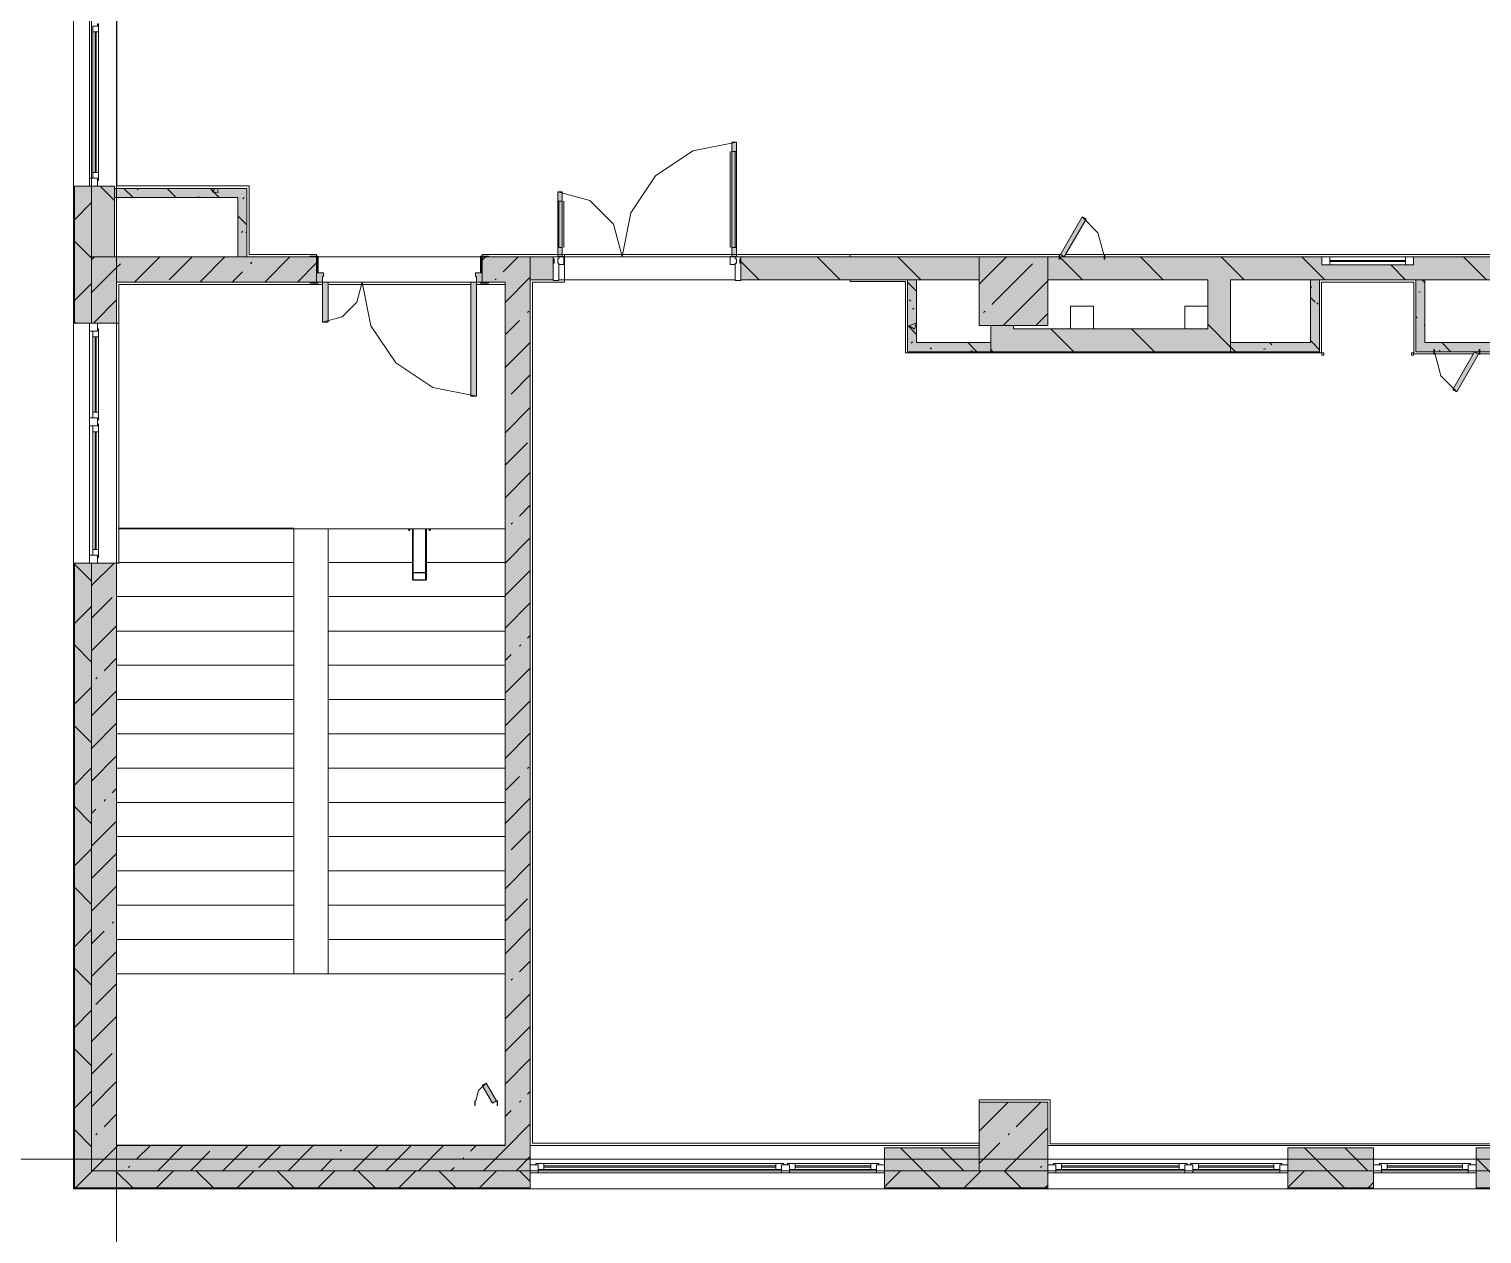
# Model space of a CAD drawing. Header units: millimetres. Extents: x -3817 to 677485, y -22715 to 103890.
# Drawn here: x 23946 to 24046.1, y -19609 to -19526 of the extents above; entities that cross this region are included whole.
import ezdxf

# ---------------------------------------------------------------- set-up
doc = ezdxf.new("R2010")
doc.units = ezdxf.units.MM
doc.layers.add('PDF _Геометрия', color=7, linetype='Continuous', true_color=0x1d1d1d)
doc.layers.add('PDF _Сплошная заливка', color=7, linetype='Continuous', true_color=0xffffff)

msp = doc.modelspace()

# ---------------------------------------------------------------- hatches: boundary and pattern name
at = {"layer": 'PDF _Сплошная заливка', "transparency": 33554559}
h = msp.add_hatch(color=256, dxfattribs=at)
h.paths.add_polyline_path([(23949.13, -19604.66), (23950.31, -19604.66), (23950.31, -19562.77), (23949.13, -19562.77), (23949.13, -19584.37)], flags=0)
h.paths.add_polyline_path([(23950.31, -19546.24), (23950.31, -19536.79), (23949.13, -19536.79), (23949.13, -19546.24)], flags=0)
h.paths.add_polyline_path([(23950.31, -19518.68), (23950.31, -19507.66), (23949.13, -19507.66), (23949.13, -19518.68)], flags=0)
h.paths.add_polyline_path([(23950.31, -19500.57), (23950.31, -19485.19), (23949.13, -19485.19), (23949.13, -19500.57)], flags=0)
h = msp.add_hatch(color=256, dxfattribs=at)
h.paths.add_polyline_path([(23951.19, -19541.67), (23951.89, -19541.67), (23951.89, -19536.79), (23950.31, -19536.79), (23950.31, -19541.67)], flags=0)
h.paths.add_polyline_path([(23951.19, -19518.68), (23951.89, -19518.68), (23951.89, -19518.05), (23950.31, -19518.05), (23950.31, -19518.68)], flags=0)
h.paths.add_polyline_path([(23951.19, -19514.11), (23951.89, -19514.11), (23951.89, -19507.66), (23950.31, -19507.66), (23950.31, -19514.11)], flags=0)
h.paths.add_polyline_path([(23950.31, -19500.57), (23951.89, -19500.57), (23951.89, -19488.29), (23950.31, -19488.29), (23950.31, -19496.32)], flags=0)
for points in [[(23960.39, -19537.58), (23961.02, -19537.58), (23961.02, -19536.95), (23951.89, -19536.95), (23951.89, -19537.58), (23958.53, -19537.58)], [(24027.24, -19548.21), (24027.24, -19546.63), (24013.85, -19546.63), (24013.85, -19548.21), (24024.6, -19548.21)], [(24031.94, -19548.21), (24034.95, -19548.21), (24034.95, -19547.58), (24028.81, -19547.58), (24028.81, -19548.21)], [(24048.89, -19548.21), (24048.89, -19547.58), (24042.2, -19547.58), (24042.2, -19548.21), (24046.62, -19548.21)], [(24013.59, -19604.66), (24016.21, -19604.66), (24016.21, -19599.94), (24011.49, -19599.94), (24011.49, -19604.66)]]:
    msp.add_hatch(color=256, dxfattribs=at).paths.add_polyline_path(points)
at = {"layer": 'PDF _Сплошная заливка', "true_color": 0xe2e2e2, "transparency": 33554559}
for points in [[(24017.35, -19541.66), (24018.85, -19539.07), (24018.58, -19538.91), (24017.08, -19541.51), (24017.26, -19541.61)], [(23976.45, -19551.28), (23976.85, -19551.28), (23976.85, -19543.4), (23976.45, -19543.4), (23976.45, -19549.15)]]:
    msp.add_hatch(color=254, dxfattribs=at).paths.add_polyline_path(points)
at = {"layer": 'PDF _Сплошная заливка', "transparency": 33554559}
h = msp.add_hatch(color=256, dxfattribs=at)
h.paths.add_polyline_path([(23950.31, -19604.66), (23952.04, -19604.66), (23952.04, -19562.77), (23950.31, -19562.77), (23950.31, -19584.37)], flags=0)
h.paths.add_polyline_path([(23950.31, -19546.24), (23952.04, -19546.24), (23952.04, -19541.67), (23950.31, -19541.67), (23950.31, -19544.75)], flags=0)
h = msp.add_hatch(color=256, dxfattribs=at)
h.paths.add_polyline_path([(23977.67, -19543.4), (23978.81, -19543.4), (23978.81, -19541.67), (23977.24, -19541.67), (23977.24, -19543.4)], flags=0)
h.paths.add_polyline_path([(23965.39, -19543.4), (23965.82, -19543.4), (23965.82, -19541.67), (23952.04, -19541.67), (23952.04, -19543.4), (23958.53, -19543.4)], flags=0)
h = msp.add_hatch(color=256, dxfattribs=at)
h.paths.add_polyline_path([(24082.35, -19543.25), (24082.35, -19541.67), (24070.98, -19541.67), (24070.98, -19543.25), (24078.81, -19543.25)], flags=0)
h.paths.add_polyline_path([(24042.2, -19543.25), (24046.92, -19543.25), (24046.92, -19541.67), (24041.41, -19541.67), (24041.41, -19542.22), (24035.11, -19542.22), (24035.11, -19541.67), (24016.21, -19541.67), (24016.21, -19543.25), (24041.57, -19543.25)], flags=0)
h.paths.add_polyline_path([(23995.07, -19543.25), (24011.49, -19543.25), (24011.49, -19541.67), (23995.07, -19541.67)], flags=0)
h.paths.add_polyline_path([(24058.03, -19543.25), (24058.03, -19541.67), (24051.65, -19541.67), (24051.65, -19543.25), (24053.96, -19543.25)], flags=0)
h.paths.add_polyline_path([(23982.12, -19543.25), (23982.12, -19541.67), (23980.55, -19541.67), (23980.55, -19543.25)], flags=0)
at = {"layer": 'PDF _Сплошная заливка', "true_color": 0xe2e2e2, "transparency": 33554559}
h = msp.add_hatch(color=254, dxfattribs=at)
h.paths.add_polyline_path([(23965.82, -19543.4), (23966.22, -19543.4), (23966.3, -19542.77), (23965.82, -19542.77)], flags=0)
h.paths.add_polyline_path([(23976.85, -19543.4), (23977.24, -19543.4), (23977.24, -19542.77), (23976.77, -19542.77), (23976.85, -19543.01)], flags=0)
at = {"layer": 'PDF _Сплошная заливка', "transparency": 33554559}
h = msp.add_hatch(color=256, dxfattribs=at)
h.paths.add_polyline_path([(24217.86, -19604.66), (24217.86, -19603.09), (24215.81, -19603.09), (24215.81, -19604.66)], flags=0)
h.paths.add_polyline_path([(24204, -19604.66), (24204, -19603.09), (24196.13, -19603.09), (24196.13, -19604.66), (24200.77, -19604.66)], flags=0)
h.paths.add_polyline_path([(24237.47, -19604.66), (24243.21, -19604.66), (24243.21, -19603.09), (24234.4, -19603.09), (24234.4, -19604.66)], flags=0)
h.paths.add_polyline_path([(24123.69, -19604.66), (24123.69, -19603.09), (24121.33, -19603.09), (24121.33, -19604.66)], flags=0)
h.paths.add_polyline_path([(24129.99, -19604.66), (24129.99, -19603.09), (24128.42, -19603.09), (24128.42, -19604.66)], flags=0)
h.paths.add_polyline_path([(24146.52, -19604.66), (24151.49, -19604.66), (24151.49, -19603.09), (24146.52, -19603.09)], flags=0)
h.paths.add_polyline_path([(24105.34, -19604.66), (24114.24, -19604.66), (24114.24, -19603.09), (24103.61, -19603.09), (24103.61, -19604.66)], flags=0)
h.paths.add_polyline_path([(24158.1, -19604.66), (24159.12, -19604.66), (24159.12, -19603.09), (24158.1, -19603.09), (24158.1, -19604.51)], flags=0)
h.paths.add_polyline_path([(24189.05, -19604.66), (24189.05, -19603.09), (24186.84, -19603.09), (24186.84, -19604.66)], flags=0)
h.paths.add_polyline_path([(24081.17, -19604.66), (24087.08, -19604.66), (24087.08, -19603.09), (24081.17, -19603.09)], flags=0)
h.paths.add_polyline_path([(24038.65, -19604.66), (24038.65, -19603.09), (24032.75, -19603.09), (24032.75, -19604.66)], flags=0)
h.paths.add_polyline_path([(24046.92, -19604.66), (24046.92, -19603.09), (24045.74, -19603.09), (24045.74, -19604.66), (24046.62, -19604.66)], flags=0)
h.paths.add_polyline_path([(24068.18, -19604.66), (24074.09, -19604.66), (24074.09, -19603.09), (24068.18, -19603.09)], flags=0)
h.paths.add_polyline_path([(24009.92, -19604.66), (24011.49, -19604.66), (24011.49, -19603.09), (24004.96, -19603.09), (24004.96, -19604.66)], flags=0)
h = msp.add_hatch(color=256, dxfattribs=at)
h.paths.add_polyline_path([(24234.4, -19605.84), (24243.21, -19605.84), (24243.21, -19604.66), (24234.4, -19604.66)], flags=0)
h.paths.add_polyline_path([(24252.82, -19605.84), (24252.82, -19604.66), (24250.3, -19604.66), (24250.3, -19605.84), (24252.15, -19605.84)], flags=0)
h.paths.add_polyline_path([(24159.12, -19605.84), (24159.12, -19604.66), (24146.52, -19604.66), (24146.52, -19605.84), (24149.39, -19605.84)], flags=0)
h.paths.add_polyline_path([(24180.22, -19605.84), (24189.05, -19605.84), (24189.05, -19604.66), (24180.22, -19604.66)], flags=0)
h.paths.add_polyline_path([(24127.36, -19605.84), (24129.99, -19605.84), (24129.99, -19604.66), (24121.33, -19604.66), (24121.33, -19605.84)], flags=0)
h.paths.add_polyline_path([(24196.13, -19605.84), (24204, -19605.84), (24204, -19604.66), (24196.13, -19604.66)], flags=0)
h.paths.add_polyline_path([(24215.81, -19605.84), (24217.86, -19605.84), (24217.86, -19604.66), (24211.09, -19604.66), (24211.09, -19605.84), (24215.45, -19605.84)], flags=0)
h.paths.add_polyline_path([(24087.08, -19605.84), (24087.08, -19604.66), (24081.17, -19604.66), (24081.17, -19605.84), (24083.32, -19605.84)], flags=0)
h.paths.add_polyline_path([(24051.65, -19605.84), (24051.65, -19604.66), (24045.74, -19604.66), (24045.74, -19605.84), (24046.62, -19605.84)], flags=0)
h.paths.add_polyline_path([(24114.24, -19605.84), (24114.24, -19604.66), (24103.61, -19604.66), (24103.61, -19605.84), (24105.34, -19605.84)], flags=0)
h.paths.add_polyline_path([(24068.18, -19605.84), (24074.09, -19605.84), (24074.09, -19604.66), (24068.18, -19604.66)], flags=0)
h.paths.add_polyline_path([(24038.65, -19605.84), (24038.65, -19604.66), (24032.75, -19604.66), (24032.75, -19605.84)], flags=0)
h.paths.add_polyline_path([(23980.55, -19605.84), (23980.55, -19604.66), (23949.13, -19604.66), (23949.13, -19605.84), (23973.21, -19605.84)], flags=0)
h.paths.add_polyline_path([(24009.92, -19605.84), (24016.21, -19605.84), (24016.21, -19604.66), (24004.96, -19604.66), (24004.96, -19605.84)], flags=0)

# ---------------------------------------------------------------- linework, layer by layer
at = {"layer": 'PDF _Геометрия', "color": 253, "lineweight": 9, "true_color": 0xaaaaaa}
for points in [[(23952.04, -19623.26), (23952.04, -19553.22), (23952.04, -19552.82), (23952.04, -19482.77)], [(24064.41, -19518.05), (24053.23, -19518.05), (24053.23, -19518.21), (23952.05, -19518.21), (23952.05, -19536.78), (23961.18, -19536.78), (23961.18, -19541.51), (23965.82, -19541.51), (23961.18, -19541.51), (23961.18, -19536.78), (23952.05, -19536.78), (23952.05, -19518.21)], [(23982.51, -19542.19), (23982.87, -19542.19), (23982.87, -19541.64), (23982.44, -19541.64), (23982.44, -19537.19), (23984.66, -19537.79), (23986.29, -19539.41), (23986.88, -19541.64), (23987.48, -19538.63), (23989.19, -19536.07), (23991.75, -19534.36), (23994.76, -19533.77), (23994.76, -19541.64), (23994.33, -19541.64), (23994.33, -19542.19), (23994.68, -19542.19)], [(23994.33, -19534.4), (23994.33, -19541.01)], [(23994.76, -19534.4), (23994.44, -19534.4)], [(23994.68, -19534.4), (23994.68, -19541.01)], [(23982.44, -19537.82), (23982.75, -19537.82)], [(23982.51, -19537.82), (23982.51, -19541.01)], [(23982.86, -19537.82), (23982.86, -19541.01)], [(24020.07, -19541.51), (24019.67, -19540.01), (24018.58, -19538.91)], [(23965.82, -19541.61), (23965.82, -19541.51), (23965.82, -19541.61)], [(23982.44, -19541.51), (23977.24, -19541.51), (23977.24, -19541.61), (23977.24, -19541.51), (24017.09, -19541.51), (24002.59, -19541.51), (24002.59, -19541.67), (24002.59, -19541.51), (23982.91, -19541.51), (23982.91, -19543.4), (23982.91, -19543.25)], [(23982.44, -19541.01), (23982.75, -19541.01)], [(23982.91, -19541.67), (23982.91, -19541.51), (23982.75, -19541.51)], [(23994.76, -19541.01), (23994.44, -19541.01)], [(24070.62, -19541.63), (24070.62, -19541.51), (24058.02, -19541.51), (24017.44, -19541.51), (24159.16, -19541.51), (24141.09, -19541.51)], [(23982.44, -19541.8), (23982.44, -19542.11)], [(23994.76, -19541.8), (23994.76, -19542.11)], [(23966.22, -19543.57), (23952.2, -19543.57), (23952.2, -19560.41), (23978.81, -19560.41), (23978.81, -19543.57), (23976.85, -19543.57)], [(23976.85, -19551.28), (23973.83, -19550.68), (23971.28, -19548.97), (23969.57, -19546.42), (23968.97, -19543.4), (23968.6, -19544.78), (23967.59, -19545.79), (23966.22, -19546.16)], [(23976.45, -19543.4), (23966.61, -19543.4), (23976.85, -19543.4)], [(23976.45, -19543.57), (23966.61, -19543.57)], [(24011.49, -19602.77), (23980.7, -19602.77), (23980.7, -19543.4), (23982.91, -19543.4), (23980.7, -19543.4), (23980.7, -19602.77), (24011.49, -19602.77), (24011.49, -19599.77), (24016.37, -19599.77), (24016.37, -19602.81), (24046.92, -19602.81), (24046.92, -19599.81), (24048.73, -19599.81), (24048.73, -19548.36), (24045.88, -19548.36), (24048.73, -19548.36), (24048.73, -19599.81), (24046.92, -19599.81), (24046.92, -19599.94)], [(23950.72, -19562.77), (23950.72, -19562.22), (23950.72, -19562.77), (23952.2, -19562.77), (23952.2, -19546.24), (23950.72, -19546.24)], [(23950.72, -19546.79), (23950.72, -19546.24), (23950.72, -19546.79)], [(23952.04, -19546.24), (23952.2, -19546.24), (23952.2, -19562.77)], [(24042.91, -19548.37), (24043.31, -19549.87), (24044.4, -19550.96)], [(23964.25, -19560.41), (23971.97, -19560.41), (23952.2, -19560.41), (23978.81, -19560.41), (23973.86, -19560.41), (23978.81, -19560.41)], [(23976.8, -19599.85), (23976.99, -19599.14), (23977.51, -19598.62)], [(24046.92, -19602.81), (24016.37, -19602.81), (24016.37, -19599.77), (24011.49, -19599.77), (24011.49, -19599.94)], [(23915.78, -19603.87), (24014.2, -19603.87), (24054.82, -19603.87)]]:
    msp.add_lwpolyline(points, dxfattribs=at)
at = {"layer": 'PDF _Геометрия', "color": 7, "lineweight": 9}
for points in [[(23949.07, -19518.68), (23950.31, -19518.68), (23950.31, -19536.79), (23949.07, -19536.79)], [(23952.04, -19518.05), (23952.04, -19518.21), (23952.04, -19518.21), (23952.04, -19536.79), (23952.04, -19536.95)], [(23950.8, -19536.4), (23950.8, -19525.61), (23950.72, -19525.61), (23950.72, -19525.77), (23950.41, -19525.77), (23950.41, -19536.24), (23950.72, -19536.24), (23950.72, -19536.4)], [(23949.07, -19526.55), (23949.07, -19530.49)], [(23950.17, -19536.24), (23950.72, -19536.24), (23950.72, -19536.79), (23950.17, -19536.79)], [(23950.31, -19536.79), (23949.07, -19536.79), (23949.07, -19546.24), (23950.31, -19546.24), (23950.31, -19541.67)], [(23980.55, -19543.25), (23982.12, -19543.25), (23982.12, -19541.67), (23980.55, -19541.67)], [(23982.44, -19541.8), (23982.51, -19541.8), (23982.51, -19541.66), (23982.12, -19541.66), (23982.12, -19541.8), (23982.2, -19541.8), (23982.2, -19542.11), (23982.12, -19542.11), (23982.12, -19543.29), (23982.51, -19543.29), (23982.51, -19542.11), (23982.44, -19542.11)], [(23994.99, -19542.11), (23994.99, -19541.8), (23995.07, -19541.8), (23995.07, -19541.66), (23994.68, -19541.66), (23994.68, -19541.8), (23994.76, -19541.8), (23994.76, -19542.11), (23994.68, -19542.11), (23994.68, -19543.29), (23995.07, -19543.29), (23995.07, -19542.11)], [(24016.21, -19541.67), (24011.49, -19541.67), (24011.49, -19546.39), (24016.21, -19546.39)], [(24035.66, -19541.67), (24035.66, -19542.22), (24035.11, -19542.22), (24035.11, -19541.67)], [(24041.41, -19541.67), (24041.41, -19542.22), (24040.86, -19542.22), (24040.86, -19541.67)], [(24034.32, -19547.58), (24028.81, -19547.58), (24028.81, -19543.25), (24034.32, -19543.25)], [(23949.07, -19546.24), (23949.07, -19550.17)], [(23950.17, -19546.24), (23950.72, -19546.24), (23950.72, -19546.79), (23950.17, -19546.79)], [(23950.8, -19552.93), (23950.8, -19546.63), (23950.72, -19546.63), (23950.72, -19546.79), (23950.41, -19546.79), (23950.41, -19552.77), (23950.72, -19552.77), (23950.72, -19552.93)], [(24035.25, -19548.29), (24035.1, -19548.29), (24035.1, -19548.45), (24035.25, -19548.45)], [(24041.42, -19548.29), (24041.27, -19548.29), (24041.27, -19548.45), (24041.42, -19548.45)], [(23949.07, -19552.54), (23949.07, -19556.47)], [(23950.17, -19552.77), (23950.72, -19552.77), (23950.72, -19553.32), (23950.17, -19553.32)], [(23950.8, -19562.38), (23950.8, -19553.17), (23950.72, -19553.17), (23950.72, -19553.32), (23950.41, -19553.32), (23950.41, -19562.22), (23950.72, -19562.22), (23950.72, -19562.38)], [(23980.55, -19604.66), (23950.31, -19604.66), (23950.31, -19562.77), (23949.07, -19562.77), (23949.07, -19604.66), (23949.07, -19605.86), (23949.07, -19605.9), (23980.55, -19605.9)], [(23950.17, -19562.22), (23950.72, -19562.22), (23950.72, -19562.77), (23950.17, -19562.77)], [(23964.25, -19562.73), (23952.2, -19562.73)], [(23966.61, -19562.73), (23972.51, -19562.73)], [(23973.34, -19563.92), (23973.34, -19563.92), (23973.34, -19563.46), (23973.34, -19563.46), (23973.34, -19563.45), (23973.33, -19563.45), (23973.33, -19563.45), (23973.33, -19563.45), (23973.32, -19563.44), (23973.32, -19563.44), (23972.51, -19563.44), (23972.51, -19563.44), (23972.5, -19563.45), (23972.5, -19563.45), (23972.49, -19563.45), (23972.49, -19563.45), (23972.49, -19563.46), (23972.49, -19563.46), (23972.49, -19563.92), (23972.49, -19563.92), (23972.49, -19563.92), (23972.49, -19563.92), (23972.5, -19563.93), (23972.5, -19563.93), (23972.51, -19563.93), (23972.51, -19563.93), (23973.32, -19563.93), (23973.32, -19563.93), (23973.33, -19563.93), (23973.33, -19563.93), (23973.33, -19563.92), (23973.34, -19563.92)], [(23964.25, -19565.09), (23952.04, -19565.09)], [(23966.61, -19565.09), (23978.81, -19565.09)], [(23964.25, -19567.46), (23952.04, -19567.46)], [(23966.61, -19567.46), (23978.81, -19567.46)], [(23964.25, -19569.82), (23952.04, -19569.82)], [(23966.61, -19569.82), (23978.81, -19569.82)], [(23964.25, -19572.18), (23952.04, -19572.18)], [(23966.61, -19572.18), (23978.81, -19572.18)], [(23964.25, -19574.54), (23952.04, -19574.54)], [(23966.61, -19574.54), (23978.81, -19574.54)], [(23964.25, -19576.91), (23952.04, -19576.91)], [(23966.61, -19576.91), (23978.81, -19576.91)], [(23964.25, -19579.27), (23952.04, -19579.27)], [(23966.61, -19579.27), (23978.81, -19579.27)], [(23964.25, -19581.63), (23952.04, -19581.63)], [(23966.61, -19581.63), (23978.81, -19581.63)], [(23964.25, -19583.99), (23952.04, -19583.99)], [(23966.61, -19583.99), (23978.81, -19583.99)], [(23964.25, -19586.35), (23952.04, -19586.35)], [(23966.61, -19586.35), (23978.81, -19586.35)], [(23964.25, -19588.72), (23952.04, -19588.72)], [(24016.21, -19604.66), (24016.21, -19599.94), (24011.49, -19599.94), (24011.49, -19603.09), (24011.49, -19604.66)], [(24011.49, -19603.09), (24004.96, -19603.09), (24004.96, -19604.66), (24011.49, -19604.66)], [(24038.65, -19604.66), (24038.65, -19603.09), (24032.75, -19603.09), (24032.75, -19604.66)], [(24046.92, -19603.09), (24045.74, -19603.09), (24045.74, -19604.66), (24046.92, -19604.66)], [(23980.55, -19604.8), (23980.55, -19604.25), (23981.1, -19604.25), (23981.1, -19604.8)], [(23980.55, -19605.9), (23980.55, -19604.66), (24004.96, -19604.66), (24004.96, -19605.9)], [(23998.03, -19604.17), (23980.94, -19604.17), (23980.94, -19604.25), (23981.1, -19604.25), (23981.1, -19604.57), (23997.87, -19604.57), (23997.87, -19604.25), (23998.03, -19604.25)], [(23997.87, -19604.8), (23997.87, -19604.25), (23998.42, -19604.25), (23998.42, -19604.8)], [(24004.56, -19604.17), (23998.26, -19604.17), (23998.26, -19604.25), (23998.42, -19604.25), (23998.42, -19604.57), (24004.4, -19604.57), (24004.4, -19604.25), (24004.56, -19604.25)], [(24004.4, -19604.8), (24004.4, -19604.25), (24004.96, -19604.25), (24004.96, -19604.8)], [(24004.96, -19604.66), (24004.96, -19605.9), (24016.21, -19605.9), (24016.21, -19604.66), (24011.49, -19604.66)], [(24016.21, -19604.8), (24016.21, -19604.25), (24016.76, -19604.25), (24016.76, -19604.8)], [(24025.82, -19604.17), (24016.61, -19604.17), (24016.61, -19604.25), (24016.76, -19604.25), (24016.76, -19604.57), (24025.66, -19604.57), (24025.66, -19604.25), (24025.82, -19604.25)], [(24025.66, -19604.8), (24025.66, -19604.25), (24026.21, -19604.25), (24026.21, -19604.8)], [(24032.35, -19604.17), (24026.05, -19604.17), (24026.05, -19604.25), (24026.21, -19604.25), (24026.21, -19604.57), (24032.2, -19604.57), (24032.2, -19604.25), (24032.35, -19604.25)], [(24032.2, -19604.8), (24032.2, -19604.25), (24032.75, -19604.25), (24032.75, -19604.8)], [(24032.75, -19604.66), (24032.75, -19605.9), (24038.65, -19605.9), (24038.65, -19604.66)], [(24038.65, -19604.8), (24038.65, -19604.25), (24039.21, -19604.25), (24039.21, -19604.8)], [(24038.65, -19605.9), (24038.65, -19604.66), (24045.74, -19604.66), (24045.74, -19605.9)], [(24045.35, -19604.17), (24039.05, -19604.17), (24039.05, -19604.25), (24039.21, -19604.25), (24039.21, -19604.57), (24045.19, -19604.57), (24045.19, -19604.25), (24045.35, -19604.25)], [(24045.19, -19604.8), (24045.19, -19604.25), (24045.74, -19604.25), (24045.74, -19604.8)], [(24045.74, -19604.66), (24045.74, -19605.9), (24051.65, -19605.9), (24051.65, -19604.66), (24046.92, -19604.66)], [(23980.55, -19605.9), (23982.91, -19605.9)], [(23993.54, -19605.9), (23997.48, -19605.9)], [(23999.84, -19605.9), (24003.77, -19605.9)], [(24016.21, -19605.9), (24020.94, -19605.9)], [(24023.3, -19605.9), (24027.24, -19605.9)], [(24029.6, -19605.9), (24033.54, -19605.9)]]:
    msp.add_lwpolyline(points, close=True, dxfattribs=at)
for points in [[(23950.17, -19518.68), (23950.17, -19536.79)], [(23950.31, -19536.79), (23950.31, -19518.68)], [(23950.8, -19525.61), (23950.8, -19536.4)], [(23950.8, -19526.16), (23950.41, -19526.16)], [(23950.56, -19535.84), (23950.56, -19526.16)], [(23950.64, -19526.16), (23950.64, -19535.84)], [(23949.07, -19532.85), (23949.07, -19536.79), (23949.07, -19532.85)], [(23950.8, -19535.84), (23950.41, -19535.84)], [(23950.72, -19536.79), (23950.72, -19536.24)], [(23949.11, -19536.79), (23949.11, -19546.24)], [(23949.13, -19536.79), (23949.13, -19546.24)], [(23961.02, -19541.67), (23961.02, -19537.58), (23961.02, -19536.95), (23951.89, -19536.95), (23951.89, -19536.79), (23950.31, -19536.79), (23950.31, -19541.67), (23951.89, -19541.67), (23951.89, -19537.58), (23960.39, -19537.58), (23960.39, -19541.67), (23961.02, -19541.67), (23965.39, -19541.67)], [(23951.89, -19537.77), (23950.9, -19536.79)], [(23951.89, -19536.95), (23951.89, -19537.58)], [(23952.04, -19540.34), (23952.04, -19537.58), (23952.04, -19541.67)], [(23949.13, -19539.11), (23950.31, -19537.93)], [(23950.31, -19541.76), (23949.13, -19540.58)], [(23950.31, -19541.88), (23950.52, -19541.67)], [(23960.39, -19541.67), (23952.04, -19541.67), (23951.89, -19541.67), (23950.31, -19541.67), (23950.31, -19546.24)], [(23953.28, -19543.4), (23955.01, -19541.67)], [(23955.67, -19543.26), (23957.26, -19541.67)], [(23957.77, -19543.4), (23959.5, -19541.67)], [(23962.26, -19543.4), (23963.99, -19541.67)], [(23965.82, -19543.4), (23965.82, -19541.67)], [(23965.94, -19541.67), (23977.12, -19541.67)], [(23977.24, -19541.89), (23977.46, -19541.67)], [(23977.24, -19541.67), (23977.24, -19543.4)], [(23980.55, -19541.67), (23978.81, -19541.67), (23977.67, -19541.67)], [(23978.68, -19542.7), (23978.81, -19542.56), (23979.71, -19541.67)], [(23982.12, -19542.11), (23982.12, -19541.67)], [(23982.51, -19541.67), (23994.7, -19541.67)], [(24051.65, -19543.25), (24058.03, -19543.25), (24058.03, -19541.67), (24020.15, -19541.67), (24017, -19541.67), (23995.07, -19541.67), (23995.07, -19543.25), (24006.54, -19543.25), (24006.54, -19548.21), (24007.17, -19548.21), (24012.28, -19548.21), (24012.28, -19547.58)], [(23995.07, -19541.67), (23995.07, -19542.11)], [(24001.9, -19543.25), (24000.33, -19541.67)], [(24007.47, -19543.25), (24005.89, -19541.67)], [(24011.49, -19543.56), (24013.38, -19541.67)], [(24018.6, -19543.25), (24017.03, -19541.67)], [(24024.17, -19543.25), (24022.6, -19541.67)], [(24029.74, -19543.25), (24028.16, -19541.67)], [(24035.31, -19543.25), (24033.73, -19541.67)], [(24041.41, -19541.67), (24035.11, -19541.67)], [(24046.44, -19543.25), (24044.87, -19541.67)], [(23950.31, -19544.12), (23952.04, -19542.39), (23952.3, -19542.14)], [(23960.01, -19543.4), (23960.72, -19542.7)], [(23961.28, -19542.14), (23961.37, -19542.04)], [(23964.5, -19543.4), (23965.82, -19542.08)], [(23996.33, -19543.25), (23995.07, -19541.99)], [(24012.35, -19544.94), (24015.16, -19542.14)], [(24035.11, -19542.22), (24041.41, -19542.22)], [(24040.86, -19541.91), (24035.66, -19541.91)], [(24040.86, -19541.99), (24035.66, -19541.99)], [(24040.87, -19543.25), (24039.85, -19542.22)], [(23965.39, -19543.4), (23952.04, -19543.4), (23952.04, -19546.24), (23950.31, -19546.24), (23949.07, -19546.24), (23949.07, -19562.77), (23950.31, -19562.77), (23952.04, -19562.77), (23952.04, -19602.93), (23978.81, -19602.93), (23978.81, -19543.4), (23977.67, -19543.4)], [(23949.13, -19544.68), (23950.31, -19543.5)], [(23950.72, -19562.22), (23950.72, -19562.77), (23950.31, -19562.77), (23950.31, -19604.66), (23952.04, -19604.66), (23978.81, -19604.66), (23980.55, -19604.66), (23980.55, -19543.25)], [(23976.85, -19543.4), (23966.61, -19543.4)], [(23978.12, -19543.26), (23978.21, -19543.17)], [(23978.81, -19544.81), (23980.55, -19543.07)], [(23994.68, -19543.25), (23982.5, -19543.25)], [(24007.17, -19543.25), (24006.54, -19543.25)], [(24012.28, -19546.39), (24012.28, -19547.58), (24007.17, -19547.58), (24007.17, -19543.25), (24011.49, -19543.25)], [(24013.15, -19546.39), (24016.21, -19543.33)], [(24016.21, -19543.25), (24017, -19543.25), (24020.15, -19543.25), (24027.24, -19543.25), (24027.24, -19546.63), (24013.85, -19546.63), (24013.85, -19546.39)], [(24028.81, -19547.58), (24028.81, -19548.21), (24034.95, -19548.21), (24034.95, -19547.58), (24034.95, -19543.25), (24041.57, -19543.25), (24041.57, -19548.21), (24042.2, -19548.21), (24048.89, -19548.21), (24048.89, -19547.58)], [(24034.95, -19543.25), (24034.32, -19543.25)], [(24042.2, -19543.25), (24041.57, -19543.25)], [(24048.89, -19546.39), (24048.89, -19547.58), (24042.2, -19547.58), (24042.2, -19543.25), (24046.92, -19543.25)], [(23950.44, -19546.24), (23952.04, -19544.64)], [(23980.36, -19545.5), (23980.46, -19545.41)], [(24011.79, -19545.5), (24011.89, -19545.41)], [(24015.39, -19546.39), (24016.21, -19545.57)], [(24017.79, -19546.63), (24019.36, -19546.63), (24019.36, -19545.06)], [(23949.22, -19546.24), (23949.13, -19546.15)], [(23950.17, -19546.24), (23950.17, -19562.77)], [(23950.72, -19546.79), (23950.72, -19546.24)], [(23950.8, -19546.63), (23950.8, -19552.93)], [(23978.81, -19547.05), (23979.8, -19546.06)], [(24018, -19548.21), (24016.42, -19546.63)], [(24023.56, -19548.21), (24021.99, -19546.63)], [(24028.81, -19547.89), (24027.24, -19546.31)], [(23950.8, -19547.18), (23950.41, -19547.18)], [(23950.56, -19552.38), (23950.56, -19547.18)], [(23950.64, -19547.18), (23950.64, -19552.38)], [(23978.81, -19549.3), (23980.55, -19547.56)], [(24012.43, -19548.21), (24012.28, -19548.05)], [(24012.28, -19548.21), (24013.85, -19548.21), (24027.24, -19548.21), (24028.81, -19548.21), (24028.03, -19548.21)], [(23979.24, -19551.12), (23980.55, -19549.81)], [(23950.8, -19552.38), (23950.41, -19552.38)], [(23950.72, -19553.32), (23950.72, -19552.77)], [(23978.81, -19553.79), (23980.55, -19552.05)], [(23950.8, -19553.72), (23950.41, -19553.72)], [(23950.56, -19561.83), (23950.56, -19553.72)], [(23950.64, -19553.72), (23950.64, -19561.83)], [(23950.8, -19553.17), (23950.8, -19562.38)], [(23978.81, -19556.03), (23980.36, -19554.48)], [(23978.81, -19558.28), (23980.55, -19556.54)], [(23979.8, -19559.53), (23980.55, -19558.79)], [(23949.07, -19558.84), (23949.07, -19562.77), (23949.07, -19558.84)], [(23964.25, -19560.41), (23964.25, -19562.73), (23964.25, -19565.09), (23964.25, -19567.46), (23964.25, -19569.82), (23964.25, -19572.18), (23964.25, -19574.54), (23964.25, -19576.91), (23964.25, -19579.27), (23964.25, -19581.63), (23964.25, -19583.99), (23964.25, -19586.35), (23964.25, -19588.72), (23964.25, -19591.08), (23952.04, -19591.08), (23952.04, -19588.72), (23952.04, -19586.35), (23952.04, -19583.99), (23952.04, -19581.63), (23952.04, -19579.27), (23952.04, -19576.91), (23952.04, -19574.54), (23952.04, -19572.18), (23952.04, -19569.82), (23952.04, -19567.46), (23952.04, -19565.09), (23952.04, -19562.77), (23952.04, -19565.92)], [(23966.61, -19560.41), (23966.61, -19562.73), (23966.61, -19565.09), (23966.61, -19567.46), (23966.61, -19569.82), (23966.61, -19572.18), (23966.61, -19574.54), (23966.61, -19576.91), (23966.61, -19579.27), (23966.61, -19581.63), (23966.61, -19583.99), (23966.61, -19586.35), (23966.61, -19588.72), (23966.61, -19591.08), (23964.25, -19591.08), (23952.04, -19591.08), (23952.04, -19602.89), (23978.81, -19602.89), (23978.81, -19591.08), (23966.61, -19591.08), (23978.81, -19591.08)], [(23952.2, -19560.37), (23964.25, -19560.37)], [(23973.86, -19560.41), (23971.97, -19560.41)], [(23972.14, -19560.41), (23972.14, -19560.44)], [(23972.14, -19560.44), (23972.15, -19560.44), (23972.14, -19560.44)], [(23972.27, -19560.44), (23972.27, -19560.44), (23972.26, -19560.44), (23972.25, -19560.44), (23972.24, -19560.44), (23972.22, -19560.44), (23972.21, -19560.44), (23972.19, -19560.44), (23972.17, -19560.44), (23972.16, -19560.44), (23972.15, -19560.44), (23972.15, -19560.44), (23972.15, -19560.44), (23972.16, -19560.44), (23972.17, -19560.44), (23972.19, -19560.44), (23972.21, -19560.44), (23972.22, -19560.44), (23972.24, -19560.44), (23972.25, -19560.44), (23972.26, -19560.44), (23972.27, -19560.44), (23972.27, -19560.44), (23972.27, -19560.41)], [(23972.17, -19560.41), (23972.17, -19560.52)], [(23972.25, -19560.52), (23972.24, -19560.52), (23972.24, -19560.52), (23972.23, -19560.52), (23972.23, -19560.52), (23972.22, -19560.52), (23972.21, -19560.52), (23972.2, -19560.52), (23972.19, -19560.52), (23972.18, -19560.52), (23972.17, -19560.52), (23972.17, -19560.52), (23972.17, -19560.52), (23972.18, -19560.52), (23972.19, -19560.52), (23972.2, -19560.52), (23972.21, -19560.52), (23972.22, -19560.52), (23972.23, -19560.52), (23972.23, -19560.52), (23972.24, -19560.52), (23972.24, -19560.52), (23972.25, -19560.52), (23972.25, -19560.41)], [(23972.17, -19560.52), (23972.17, -19560.52), (23972.17, -19560.52)], [(23972.44, -19560.41), (23972.44, -19563.46), (23972.44, -19563.92), (23972.44, -19563.92), (23972.45, -19563.93), (23972.46, -19563.94), (23972.47, -19563.95), (23972.48, -19563.95), (23972.5, -19563.96), (23972.51, -19563.96), (23973.32, -19563.96), (23973.33, -19563.96), (23973.35, -19563.95), (23973.36, -19563.95), (23973.37, -19563.94), (23973.38, -19563.93), (23973.39, -19563.92), (23973.39, -19563.92), (23973.39, -19563.46), (23973.39, -19560.41)], [(23972.49, -19563.96), (23972.49, -19560.41)], [(23972.51, -19560.41), (23973.32, -19560.41)], [(23973.34, -19563.96), (23973.34, -19560.41)], [(23973.56, -19560.41), (23973.56, -19560.44)], [(23973.69, -19560.44), (23973.68, -19560.44), (23973.68, -19560.44), (23973.67, -19560.44), (23973.65, -19560.44), (23973.64, -19560.44), (23973.62, -19560.44), (23973.61, -19560.44), (23973.59, -19560.44), (23973.58, -19560.44), (23973.57, -19560.44), (23973.56, -19560.44), (23973.57, -19560.44), (23973.58, -19560.44), (23973.59, -19560.44), (23973.61, -19560.44), (23973.62, -19560.44), (23973.64, -19560.44), (23973.65, -19560.44), (23973.67, -19560.44), (23973.68, -19560.44), (23973.68, -19560.44), (23973.69, -19560.44), (23973.69, -19560.41)], [(23973.56, -19560.44), (23973.56, -19560.44), (23973.56, -19560.44)], [(23973.58, -19560.41), (23973.58, -19560.52)], [(23973.58, -19560.52), (23973.59, -19560.52), (23973.58, -19560.52)], [(23973.66, -19560.52), (23973.66, -19560.52), (23973.66, -19560.52), (23973.65, -19560.52), (23973.64, -19560.52), (23973.63, -19560.52), (23973.62, -19560.52), (23973.61, -19560.52), (23973.6, -19560.52), (23973.6, -19560.52), (23973.59, -19560.52), (23973.59, -19560.52), (23973.59, -19560.52), (23973.6, -19560.52), (23973.6, -19560.52), (23973.61, -19560.52), (23973.62, -19560.52), (23973.63, -19560.52), (23973.64, -19560.52), (23973.65, -19560.52), (23973.66, -19560.52), (23973.66, -19560.52), (23973.66, -19560.52), (23973.66, -19560.41)], [(23979.24, -19560.1), (23979.33, -19560)], [(23978.81, -19562.77), (23980.55, -19561.03)], [(23980.55, -19605.86), (23949.11, -19605.86), (23949.11, -19605.84), (23949.11, -19604.66), (23949.11, -19562.77)], [(23980.55, -19605.84), (23949.13, -19605.84), (23949.13, -19604.66), (23949.13, -19562.77)], [(23950.31, -19564.33), (23951.87, -19562.77)], [(23950.8, -19561.83), (23950.41, -19561.83)], [(23978.81, -19562.73), (23973.32, -19562.73), (23978.81, -19562.73), (23978.81, -19565.09), (23978.81, -19567.46), (23978.81, -19569.82), (23978.81, -19572.18), (23978.81, -19574.54), (23978.81, -19576.91), (23978.81, -19579.27), (23978.81, -19581.63), (23978.81, -19583.99), (23978.81, -19586.35), (23978.81, -19588.72), (23966.61, -19588.72), (23978.81, -19588.72)], [(23950.31, -19564.03), (23949.13, -19562.85)], [(23972.44, -19563.46), (23972.44, -19563.45), (23972.45, -19563.44), (23972.46, -19563.43), (23972.47, -19563.43), (23972.48, -19563.42), (23972.5, -19563.42), (23972.51, -19563.42), (23973.32, -19563.42), (23973.33, -19563.42), (23973.35, -19563.42), (23973.36, -19563.43), (23973.37, -19563.43), (23973.38, -19563.44), (23973.39, -19563.45), (23973.39, -19563.46)], [(23978.81, -19565.01), (23980.55, -19563.28)], [(23949.13, -19566.95), (23950.31, -19565.77)], [(23950.31, -19566.57), (23951.74, -19565.15)], [(23978.81, -19567.26), (23980.55, -19565.52)], [(23978.81, -19570.99), (23978.81, -19566.76)], [(23950.31, -19568.82), (23952.04, -19567.09)], [(23980.36, -19567.95), (23980.55, -19567.77)], [(23950.31, -19569.6), (23949.13, -19568.42)], [(23952.04, -19568.28), (23952.04, -19572.22)], [(23979.8, -19568.51), (23979.89, -19568.42)], [(23951.18, -19570.2), (23952.04, -19569.33)], [(23978.81, -19569.5), (23979.24, -19569.08)], [(23950.62, -19570.76), (23950.71, -19570.67)], [(23978.81, -19571.75), (23980.55, -19570.01)], [(23949.13, -19572.51), (23950.31, -19571.33)], [(23950.31, -19573.31), (23952.04, -19571.58)], [(23978.81, -19573.99), (23980.55, -19572.26)], [(23950.31, -19575.55), (23952.04, -19573.82)], [(23978.81, -19577.28), (23978.81, -19573.35)], [(23950.31, -19575.17), (23949.13, -19573.99)], [(23952.04, -19574.58), (23952.04, -19578.52)], [(23978.81, -19576.24), (23980.55, -19574.5)], [(23950.31, -19577.8), (23952.04, -19576.07)], [(23949.13, -19578.08), (23950.31, -19576.9)], [(23978.81, -19578.48), (23979.8, -19577.49)], [(23980.36, -19576.93), (23980.46, -19576.84)], [(23951.74, -19578.62), (23952.04, -19578.31)], [(23950.31, -19580.74), (23949.13, -19579.56)], [(23950.31, -19580.04), (23950.62, -19579.74)], [(23951.18, -19579.18), (23951.27, -19579.08)], [(23978.81, -19580.73), (23980.55, -19578.99)], [(23978.81, -19583.58), (23978.81, -19579.65)], [(23950.31, -19582.29), (23952.04, -19580.56)], [(23952.04, -19580.88), (23952.04, -19584.82)], [(23979.24, -19582.55), (23980.55, -19581.24)], [(23949.13, -19583.65), (23950.31, -19582.47)], [(23950.31, -19584.53), (23952.04, -19582.8)], [(23978.81, -19585.22), (23980.55, -19583.48)], [(23950.31, -19586.3), (23949.13, -19585.12)], [(23950.31, -19586.78), (23952.04, -19585.05)], [(23978.81, -19587.46), (23980.36, -19585.91)], [(23978.81, -19589.88), (23978.81, -19585.95)], [(23951.74, -19587.6), (23951.83, -19587.5)], [(23952.04, -19587.18), (23952.04, -19591.12)], [(23949.13, -19589.22), (23950.31, -19588.04)], [(23950.31, -19589.02), (23951.18, -19588.16)], [(23978.81, -19589.71), (23980.55, -19587.97)], [(23950.31, -19591.27), (23952.04, -19589.54)], [(23950.31, -19591.87), (23949.13, -19590.69)], [(23979.8, -19590.96), (23980.55, -19590.22)], [(23950.62, -19593.21), (23952.04, -19591.78)], [(23979.24, -19591.53), (23979.33, -19591.43)], [(23978.81, -19596.18), (23978.81, -19592.24)], [(23978.81, -19594.2), (23980.55, -19592.46)], [(23949.13, -19594.78), (23950.31, -19593.6)], [(23952.04, -19593.48), (23952.04, -19597.42)], [(23950.31, -19595.76), (23952.04, -19594.03)], [(23978.81, -19596.44), (23980.55, -19594.71)], [(23950.31, -19597.44), (23949.13, -19596.26)], [(23950.31, -19598), (23951.74, -19596.58)], [(23978.81, -19598.69), (23980.55, -19596.95)], [(23950.31, -19600.25), (23952.04, -19598.52)], [(23976.06, -19602.93), (23978.81, -19602.93), (23978.81, -19602.77), (23978.81, -19598.54)], [(23949.13, -19600.35), (23950.31, -19599.17)], [(23952.04, -19599.78), (23952.04, -19602.93), (23954.8, -19602.93)], [(23979.8, -19599.94), (23979.89, -19599.85)], [(23980.36, -19599.38), (23980.55, -19599.2)], [(23951.18, -19601.63), (23952.04, -19600.76)], [(23978.81, -19600.93), (23979.24, -19600.51)], [(24011.49, -19601.93), (24013.48, -19599.94)], [(24014.04, -19601.63), (24015.73, -19599.94)], [(23950.31, -19603.01), (23949.13, -19601.83)], [(23977.33, -19604.66), (23978.81, -19603.18), (23980.55, -19601.44)], [(24013.25, -19604.66), (24016.21, -19601.7)], [(23950.62, -19602.19), (23950.71, -19602.1)], [(24011.49, -19604.17), (24012.91, -19602.75)], [(24013.48, -19602.19), (24013.57, -19602.1)], [(23949.21, -19605.84), (23950.39, -19604.66), (23952.04, -19603.01), (23952.12, -19602.93)], [(23953.42, -19603.87), (23954.37, -19602.93)], [(23954.88, -19604.66), (23956.61, -19602.93)], [(23957.13, -19604.66), (23958.47, -19603.31)], [(23957.16, -19602.93), (23961.1, -19602.93)], [(23959.37, -19604.66), (23961.1, -19602.93)], [(23961.84, -19604.43), (23963.35, -19602.93)], [(23963.46, -19602.93), (23967.4, -19602.93)], [(23963.86, -19604.66), (23965.59, -19602.93)], [(23967.45, -19603.31), (23967.55, -19603.22)], [(23968.35, -19604.66), (23970.08, -19602.93)], [(23969.76, -19602.93), (23973.7, -19602.93)], [(23970.59, -19604.66), (23972.33, -19602.93)], [(23972.84, -19604.66), (23974.57, -19602.93)], [(23975.86, -19602.93), (23976.45, -19602.93)], [(23975.87, -19603.87), (23975.97, -19603.78)], [(23976.43, -19603.31), (23976.82, -19602.93)], [(23979.57, -19604.66), (23980.55, -19603.69)], [(24004.96, -19604.66), (23980.55, -19604.66), (23980.55, -19602.93), (24011.49, -19602.93), (23980.55, -19602.93)], [(24008.82, -19605.84), (24007.64, -19604.66), (24006.07, -19603.09)], [(24010.42, -19604.66), (24008.85, -19603.09)], [(24011.49, -19603.09), (24011.49, -19602.93)], [(24046.92, -19602.93), (24016.21, -19602.93), (24046.92, -19602.93)], [(24016.21, -19602.93), (24016.21, -19604.66)], [(24036.66, -19605.84), (24035.48, -19604.66), (24033.9, -19603.09)], [(24038.26, -19604.66), (24036.69, -19603.09)], [(24047.79, -19605.84), (24046.61, -19604.66), (24045.74, -19603.79)], [(23953.15, -19605.84), (23951.96, -19604.66)], [(23952.86, -19604.43), (23952.95, -19604.34)], [(23954.78, -19605.84), (23955.96, -19604.66)], [(23958.71, -19605.84), (23957.53, -19604.66)], [(23960.34, -19605.84), (23961.53, -19604.66)], [(23964.28, -19605.84), (23963.1, -19604.66)], [(23965.91, -19605.84), (23967.09, -19604.66)], [(23966.11, -19604.66), (23966.89, -19603.87)], [(23969.85, -19605.84), (23968.67, -19604.66)], [(23971.48, -19605.84), (23972.66, -19604.66)], [(23975.42, -19605.84), (23974.24, -19604.66)], [(23975.08, -19604.66), (23975.31, -19604.43)], [(23977.05, -19605.84), (23978.23, -19604.66)], [(23980.55, -19605.4), (23979.8, -19604.66)], [(23981.1, -19604.25), (23980.55, -19604.25)], [(23980.55, -19604.8), (24004.96, -19604.8)], [(23980.94, -19604.17), (23998.03, -19604.17)], [(23981.49, -19604.17), (23981.49, -19604.57)], [(23981.49, -19604.33), (23997.48, -19604.33)], [(23997.48, -19604.41), (23981.49, -19604.41)], [(23997.48, -19604.17), (23997.48, -19604.57)], [(23998.42, -19604.25), (23997.87, -19604.25)], [(23998.26, -19604.17), (24004.56, -19604.17)], [(23998.81, -19604.17), (23998.81, -19604.57)], [(23998.81, -19604.33), (24004.01, -19604.33)], [(24004.01, -19604.41), (23998.81, -19604.41)], [(24004.01, -19604.17), (24004.01, -19604.57)], [(24004.96, -19604.25), (24004.4, -19604.25)], [(24004.96, -19605.77), (24006.07, -19604.66)], [(24010.45, -19605.84), (24011.63, -19604.66)], [(24014.39, -19605.84), (24013.21, -19604.66)], [(24015.72, -19604.43), (24015.81, -19604.34)], [(24016.76, -19604.25), (24016.21, -19604.25)], [(24016.21, -19604.66), (24032.75, -19604.66)], [(24016.21, -19604.66), (24016.21, -19605.9)], [(24032.75, -19604.66), (24016.21, -19604.66)], [(24016.21, -19604.8), (24032.75, -19604.8)], [(24016.61, -19604.17), (24025.82, -19604.17)], [(24017.16, -19604.17), (24017.16, -19604.57)], [(24017.16, -19604.33), (24025.27, -19604.33)], [(24025.27, -19604.41), (24017.16, -19604.41)], [(24025.27, -19604.17), (24025.27, -19604.57)], [(24026.21, -19604.25), (24025.66, -19604.25)], [(24026.05, -19604.17), (24032.35, -19604.17)], [(24026.61, -19604.17), (24026.61, -19604.57)], [(24026.61, -19604.33), (24031.8, -19604.33)], [(24031.8, -19604.41), (24026.61, -19604.41)], [(24031.8, -19604.17), (24031.8, -19604.57)], [(24032.75, -19604.25), (24032.2, -19604.25)], [(24032.75, -19605.82), (24033.9, -19604.66)], [(24032.75, -19605.9), (24032.75, -19604.66)], [(24039.21, -19604.25), (24038.65, -19604.25)], [(24045.74, -19604.66), (24038.65, -19604.66)], [(24038.65, -19604.8), (24045.74, -19604.8)], [(24039.05, -19604.17), (24045.35, -19604.17)], [(24039.6, -19604.17), (24039.6, -19604.57)], [(24039.6, -19604.33), (24044.8, -19604.33)], [(24044.8, -19604.41), (24039.6, -19604.41)], [(24044.8, -19604.17), (24044.8, -19604.57)], [(24045.74, -19604.25), (24045.19, -19604.25)], [(24004.96, -19605.84), (24016.21, -19605.84)], [(24016.02, -19605.84), (24016.21, -19605.65)], [(24032.75, -19605.84), (24038.65, -19605.84)], [(24038.29, -19605.84), (24038.65, -19605.48)], [(24045.74, -19605.84), (24051.65, -19605.84)], [(23985.27, -19605.9), (23987.63, -19605.9), (23985.27, -19605.9)], [(24004.96, -19605.86), (24016.21, -19605.86)], [(24006.14, -19605.9), (24010.07, -19605.9), (24006.14, -19605.9)], [(24032.75, -19605.9), (24016.21, -19605.9)], [(24032.75, -19605.86), (24038.65, -19605.86)], [(24035.9, -19605.9), (24040.62, -19605.9), (24035.9, -19605.9)], [(24045.74, -19605.86), (24051.65, -19605.86)]]:
    msp.add_lwpolyline(points, dxfattribs=at)
at = {"layer": 'PDF _Геометрия', "color": 253, "lineweight": 9, "true_color": 0xaaaaaa}
for points in [[(23994.44, -19541.64), (23994.76, -19541.64), (23994.76, -19533.77), (23994.44, -19533.77), (23994.44, -19541.64), (23994.76, -19541.64), (23994.76, -19533.77), (23994.44, -19533.77)], [(23982.75, -19541.64), (23982.44, -19541.64), (23982.44, -19537.19), (23982.75, -19537.19), (23982.75, -19541.64), (23982.75, -19537.19), (23982.44, -19537.19), (23982.44, -19541.64)], [(24018.58, -19538.91), (24017.08, -19541.51), (24017.35, -19541.66), (24018.85, -19539.07)], [(23965.94, -19541.61), (23965.39, -19541.61), (23965.39, -19541.67), (23965.94, -19541.67)], [(23965.94, -19541.67), (23965.82, -19541.67), (23965.82, -19542.77), (23965.94, -19542.77)], [(23977.12, -19541.61), (23977.12, -19541.67), (23977.67, -19541.67), (23977.67, -19541.61)], [(23977.12, -19541.67), (23977.12, -19542.77), (23977.24, -19542.77), (23977.24, -19541.67)], [(24017.04, -19541.82), (24017.04, -19541.51), (24017, -19541.51), (24017, -19541.82)], [(24020.11, -19541.82), (24020.15, -19541.82), (24020.15, -19541.51), (24020.11, -19541.51)], [(23966.22, -19543.4), (23966.22, -19543.01), (23966.3, -19543.01), (23966.3, -19542.77), (23965.82, -19542.77), (23965.82, -19543.4)], [(23976.85, -19543.4), (23977.24, -19543.4), (23977.24, -19542.77), (23976.77, -19542.77), (23976.77, -19543.01), (23976.85, -19543.01)], [(23965.94, -19543.4), (23965.39, -19543.4), (23965.39, -19543.47), (23965.94, -19543.47)], [(23966.22, -19546.16), (23966.61, -19546.16), (23966.61, -19543.4), (23966.22, -19543.4)], [(23976.85, -19551.28), (23976.85, -19543.4), (23976.45, -19543.4), (23976.45, -19551.28)], [(23977.12, -19543.4), (23977.12, -19543.47), (23977.67, -19543.47), (23977.67, -19543.4)], [(24002.59, -19543.25), (24002.59, -19543.36), (24006.41, -19543.36), (24006.41, -19548.28), (24035.07, -19548.28), (24035.07, -19543.4), (24041.45, -19543.4), (24041.45, -19548.36), (24045.54, -19548.36), (24041.45, -19548.36), (24041.45, -19543.4), (24035.07, -19543.4), (24035.07, -19548.28), (24006.41, -19548.28), (24006.41, -19543.36), (24002.59, -19543.36)], [(24019.36, -19545.06), (24017.79, -19545.06), (24017.79, -19546.63), (24019.36, -19546.63)], [(24017.79, -19545.06), (24019.36, -19545.06), (24019.36, -19546.63), (24017.79, -19546.63)], [(24025.66, -19545.06), (24027.24, -19545.06), (24025.66, -19545.06), (24025.66, -19546.63), (24027.24, -19546.63), (24025.66, -19546.63)], [(24042.87, -19548.06), (24042.83, -19548.06), (24042.83, -19548.37), (24042.87, -19548.37)], [(24044.4, -19550.96), (24045.9, -19548.37), (24045.63, -19548.21), (24044.13, -19550.8)], [(24045.94, -19548.06), (24045.94, -19548.37), (24045.98, -19548.37), (24045.98, -19548.06)], [(23950.72, -19553.32), (23950.72, -19552.77)], [(23978.81, -19602.93), (23978.81, -19566.76)], [(23977.51, -19598.62), (23977.24, -19598.78), (23977.95, -19600.01), (23978.22, -19599.85)], [(23976.76, -19600.16), (23976.76, -19599.85), (23976.72, -19599.85), (23976.72, -19600.16)], [(23978.26, -19600.16), (23978.3, -19600.16), (23978.3, -19599.85), (23978.26, -19599.85)]]:
    msp.add_lwpolyline(points, close=True, dxfattribs=at)
at = {"layer": 'PDF _Геометрия', "color": 8, "lineweight": 9, "true_color": 0x787878}
for points in [[(23953.18, -19537.58), (23952.55, -19536.95)], [(23953.43, -19536.95), (23953.53, -19537.04)], [(23956.15, -19537.58), (23955.52, -19536.95)], [(23957.59, -19537.55), (23957.72, -19537.53)], [(23959.12, -19537.58), (23958.49, -19536.95)], [(23959, -19536.95), (23959.05, -19537.22), (23958.63, -19537.18), (23958.83, -19536.95)], [(23960.73, -19537.66), (23960.83, -19537.58), (23960.84, -19537.57)], [(23961.02, -19539.47), (23960.39, -19538.84)], [(23960.65, -19539.99), (23960.75, -19539.9)], [(23960.95, -19539.97), (23961.02, -19540.01)], [(24007.17, -19544.04), (24006.54, -19543.42)], [(24034.36, -19543.81), (24034.32, -19543.6)], [(24042.2, -19543.44), (24042, -19543.25)], [(24006.65, -19544.64), (24006.77, -19544.71)], [(24034.32, -19543.8), (24034.36, -19543.81)], [(24034.63, -19544.78), (24034.32, -19544.47)], [(24041.76, -19544.1), (24041.89, -19544.08)], [(24006.54, -19545.64), (24006.56, -19545.66)], [(24006.88, -19545.28), (24006.98, -19545.2)], [(24034.75, -19544.84), (24034.84, -19544.93)], [(24041.66, -19545.86), (24041.57, -19545.78)], [(24007.17, -19547.01), (24006.54, -19546.38)], [(24007.02, -19546.65), (24006.67, -19546.41), (24007.16, -19546.22)], [(24007.02, -19546.65), (24007.16, -19546.22)], [(24042.2, -19546.41), (24042.15, -19546.36)], [(24006.79, -19547.61), (24006.9, -19547.53)], [(24011.33, -19548.21), (24010.7, -19547.58)], [(24031.66, -19547.74), (24031.49, -19547.58)], [(24034.95, -19548.07), (24034.46, -19547.58), (24034.32, -19547.44)], [(24044, -19548.21), (24043.37, -19547.58)], [(24008.2, -19548.04), (24008.1, -19547.94)], [(24010.88, -19548.16), (24011.02, -19548.15)], [(24029.15, -19548.21), (24028.81, -19547.87)], [(24030.22, -19548.21), (24030.23, -19548.2), (24030.23, -19548.21)], [(24031.09, -19548.02), (24031.23, -19548)], [(24043.18, -19548.13), (24043.27, -19548.21)]]:
    msp.add_lwpolyline(points, dxfattribs=at)
at = {"layer": 'PDF _Сплошная заливка', "color": 254, "lineweight": 35, "true_color": 0xe2e2e2, "transparency": 33554559}
for points in [[(23994.44, -19541.64), (23994.76, -19541.64), (23994.44, -19533.77), (23994.76, -19533.77)], [(23982.75, -19541.64), (23982.75, -19537.19), (23982.44, -19541.64), (23982.44, -19537.19)], [(23965.82, -19542.77), (23965.94, -19542.77), (23965.82, -19541.67), (23965.94, -19541.67)], [(23977.12, -19542.77), (23977.24, -19542.77), (23977.12, -19541.67), (23977.24, -19541.67)], [(23966.61, -19546.16), (23966.61, -19543.4), (23966.22, -19546.16), (23966.22, -19543.4)], [(23977.67, -19543.47), (23977.67, -19543.4), (23977.12, -19543.47)], [(24044.4, -19550.96), (24045.9, -19548.37), (24044.13, -19550.8), (24045.63, -19548.21)], [(23977.95, -19600.01), (23978.22, -19599.85), (23977.24, -19598.78), (23977.51, -19598.62)]]:
    msp.add_solid(points, dxfattribs=at)
at = {"layer": 'PDF _Сплошная заливка', "lineweight": 35, "transparency": 33554559}
for points in [[(23961.02, -19541.67), (23961.02, -19537.58), (23960.39, -19541.67), (23960.39, -19537.58)], [(23980.55, -19604.66), (23980.55, -19541.67), (23978.81, -19604.66), (23978.81, -19541.67)], [(24016.21, -19546.39), (24016.21, -19541.67), (24011.49, -19546.39), (24011.49, -19541.67)], [(24007.17, -19548.21), (24007.17, -19543.25), (24006.54, -19548.21), (24006.54, -19543.25)], [(24028.81, -19548.21), (24028.81, -19543.25), (24027.24, -19548.21), (24027.24, -19543.25)], [(24034.95, -19547.58), (24034.95, -19543.25), (24034.32, -19547.58), (24034.32, -19543.25)], [(24042.2, -19548.21), (24042.2, -19543.25), (24041.57, -19548.21), (24041.57, -19543.25)], [(24013.85, -19548.21), (24013.85, -19546.39), (24012.28, -19548.21), (24012.28, -19546.39)], [(24012.28, -19548.21), (24012.28, -19547.58), (24007.17, -19548.21), (24007.17, -19547.58)], [(23952.04, -19604.66), (23978.81, -19604.66), (23952.04, -19602.93), (23978.81, -19602.93)]]:
    msp.add_solid(points, dxfattribs=at)

doc.saveas('drawing.dxf')
